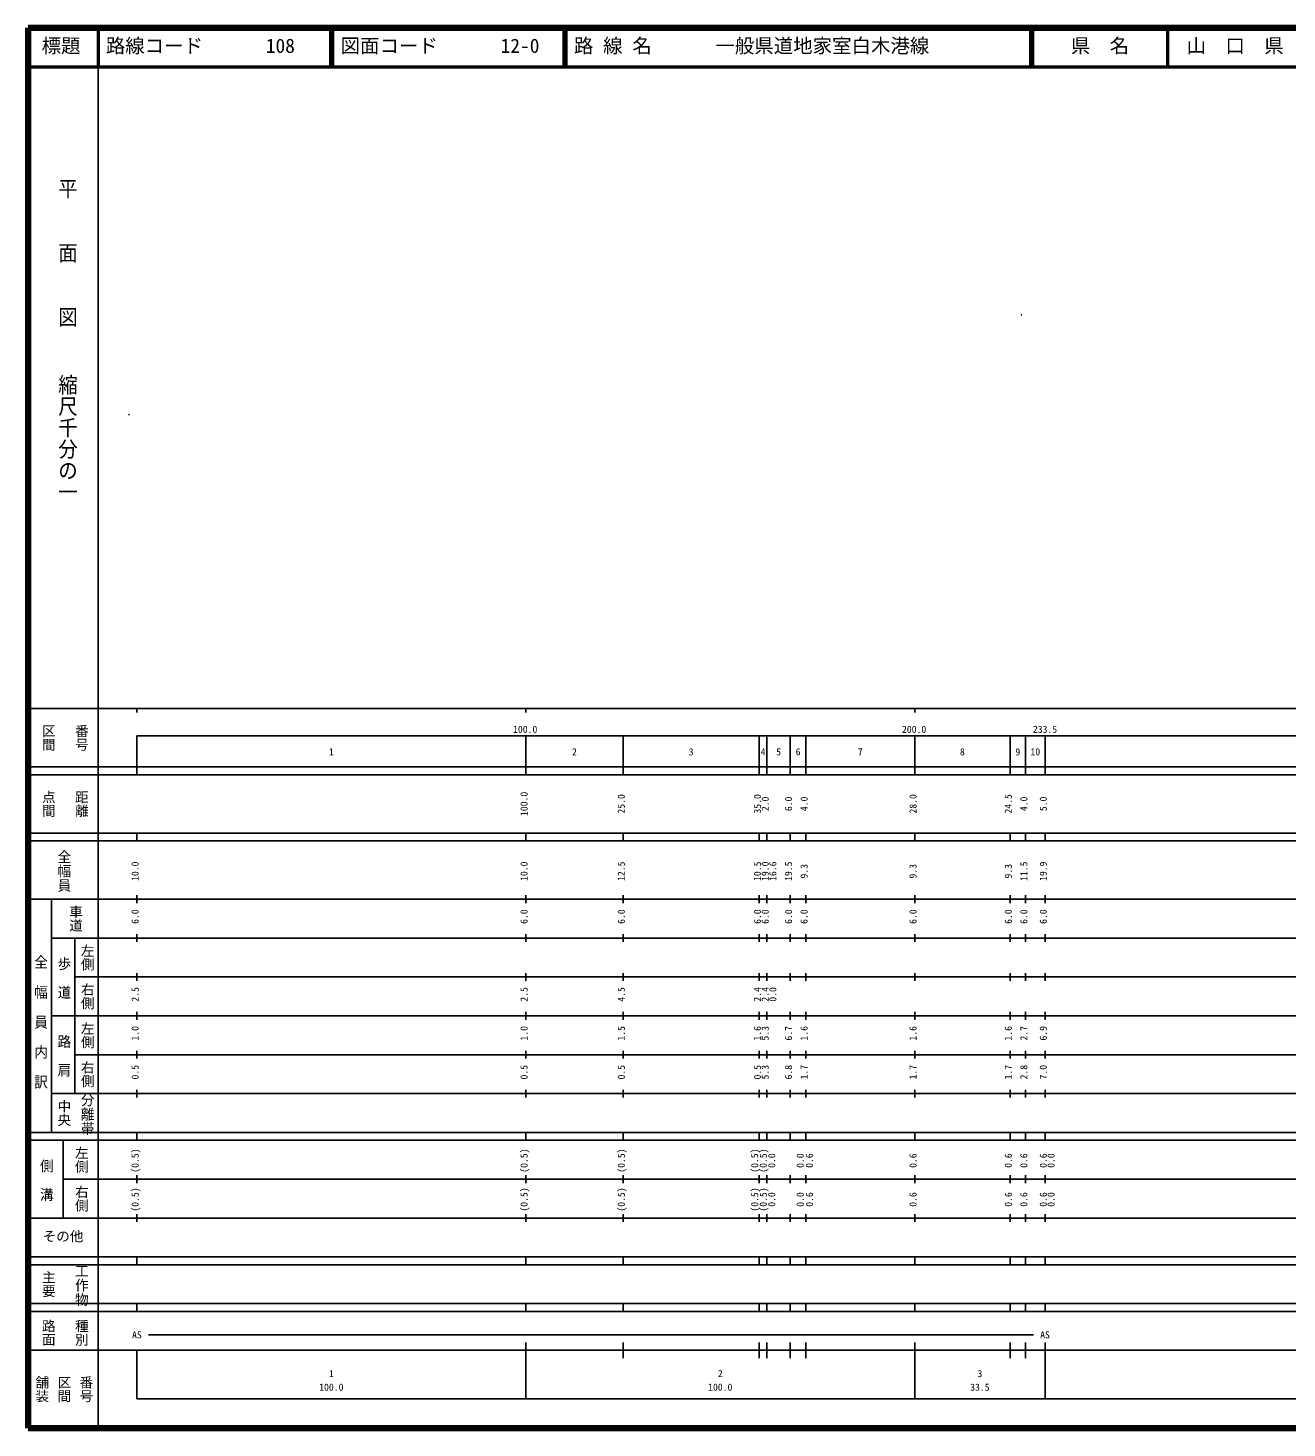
# Model space of a CAD drawing. Units: millimetres on the paper, with parts at other scales. Extents: x 40 to 680, y 20 to 380.
# Drawn here: x 40 to 363.7, y 20 to 380 of the extents above; entities that cross this region are included whole.
import ezdxf
from ezdxf.enums import TextEntityAlignment as Align

# ---------------------------------------------------------------- set-up
doc = ezdxf.new("R2010")
doc.units = ezdxf.units.MM
for name, color, linetype, lineweight in [('M-OTRS', 6, 'Continuous', 25), ('M-TTL', 2, 'Continuous', 140), ('M-TTL-BAND', 7, 'Continuous', 25), ('M-TTL-LINE', 7, 'Continuous', 50)]:
    doc.layers.add(name, color=color, linetype=linetype, lineweight=lineweight)
doc.layers.add('M-TTL-TXT', color=7, linetype='Continuous')
doc.styles.add('@ＭＳ ゴシック', font='')
doc.styles.add('ＭＳ ゴシック', font='')
doc.styles.get('@ＭＳ ゴシック').set_extended_font_data('@MS Gothic')
doc.styles.get('ＭＳ ゴシック').set_extended_font_data('MS Gothic')

msp = doc.modelspace()

# ---------------------------------------------------------------- linework, layer by layer
at = {"layer": 'M-OTRS'}
for centre, radius in [((295.444, 306.235), 0.0312), ((295.444, 306.235), 0.025), ((295.444, 306.235), 0.0187), ((295.444, 306.235), 0.0125), ((295.444, 306.235), 0.0062), ((65.964, 280.577), 0.0312), ((65.964, 280.577), 0.025), ((65.964, 280.577), 0.0187), ((65.964, 280.577), 0.0125), ((65.964, 280.577), 0.0062)]:
    msp.add_circle(centre, radius, dxfattribs=at)
at = {"layer": 'M-TTL'}
for p, q in [((40, 380), (40, 20)), ((680, 380), (40, 380)), ((40, 20), (680, 20))]:
    msp.add_line(p, q, dxfattribs=at)
at = {"layer": 'M-TTL-BAND'}
for p, q in [((58, 370), (58, 20)), ((40, 205), (579, 205)), ((68, 205), (68, 204)), ((168, 205), (168, 204)), ((268, 205), (268, 204)), ((68, 198), (579, 198)), ((68, 198), (68, 188)), ((168, 188), (168, 198)), ((193, 188), (193, 198)), ((228, 188), (228, 198)), ((230, 188), (230, 198)), ((236, 188), (236, 198)), ((240, 188), (240, 198)), ((268, 188), (268, 198)), ((292.5, 188), (292.5, 198)), ((296.5, 188), (296.5, 198)), ((301.5, 188), (301.5, 198)), ((40, 190), (579, 190)), ((40, 188), (579, 188)), ((40, 173), (579, 173)), ((68, 171), (68, 173)), ((168, 171), (168, 173)), ((193, 171), (193, 173)), ((228, 171), (228, 173)), ((230, 171), (230, 173)), ((236, 171), (236, 173)), ((240, 171), (240, 173)), ((268, 171), (268, 173)), ((292.5, 171), (292.5, 173)), ((296.5, 171), (296.5, 173)), ((301.5, 171), (301.5, 173)), ((40, 171), (579, 171)), ((40, 156), (579, 156)), ((46, 96), (46, 156)), ((68, 155), (68, 157)), ((168, 155), (168, 157)), ((193, 155), (193, 157)), ((228, 155), (228, 157)), ((230, 155), (230, 157)), ((236, 155), (236, 157)), ((240, 155), (240, 157)), ((268, 155), (268, 157)), ((292.5, 155), (292.5, 157)), ((296.5, 155), (296.5, 157)), ((301.5, 155), (301.5, 157)), ((46, 146), (579, 146)), ((52, 146), (52, 106)), ((68, 145), (68, 147)), ((168, 145), (168, 147)), ((193, 145), (193, 147)), ((228, 145), (228, 147)), ((230, 145), (230, 147)), ((236, 145), (236, 147)), ((240, 145), (240, 147)), ((268, 145), (268, 147)), ((292.5, 145), (292.5, 147)), ((296.5, 145), (296.5, 147)), ((301.5, 145), (301.5, 147)), ((68, 135), (68, 137)), ((168, 135), (168, 137)), ((193, 135), (193, 137)), ((228, 135), (228, 137)), ((230, 135), (230, 137)), ((236, 135), (236, 137)), ((240, 135), (240, 137)), ((268, 135), (268, 137)), ((292.5, 135), (292.5, 137)), ((296.5, 135), (296.5, 137)), ((301.5, 135), (301.5, 137)), ((52, 136), (579, 136)), ((46, 126), (579, 126)), ((68, 125), (68, 127)), ((168, 125), (168, 127)), ((193, 125), (193, 127)), ((228, 125), (228, 127)), ((230, 125), (230, 127)), ((236, 125), (236, 127)), ((240, 125), (240, 127)), ((268, 125), (268, 127)), ((292.5, 125), (292.5, 127)), ((296.5, 125), (296.5, 127)), ((301.5, 125), (301.5, 127)), ((52, 116), (579, 116)), ((68, 115), (68, 117)), ((168, 115), (168, 117)), ((193, 115), (193, 117)), ((228, 115), (228, 117)), ((230, 115), (230, 117)), ((236, 115), (236, 117)), ((240, 115), (240, 117)), ((268, 115), (268, 117)), ((292.5, 115), (292.5, 117)), ((296.5, 115), (296.5, 117)), ((301.5, 115), (301.5, 117)), ((46, 106), (579, 106)), ((68, 105), (68, 107)), ((168, 105), (168, 107)), ((193, 105), (193, 107)), ((228, 105), (228, 107)), ((230, 105), (230, 107)), ((236, 105), (236, 107)), ((240, 105), (240, 107)), ((268, 105), (268, 107)), ((292.5, 105), (292.5, 107)), ((296.5, 105), (296.5, 107)), ((301.5, 105), (301.5, 107)), ((40, 96), (579, 96)), ((40, 94), (579, 94)), ((49, 94), (49, 74)), ((68, 94), (68, 96)), ((168, 94), (168, 96)), ((193, 94), (193, 96)), ((228, 94), (228, 96)), ((230, 94), (230, 96)), ((236, 94), (236, 96)), ((240, 94), (240, 96)), ((268, 94), (268, 96)), ((292.5, 94), (292.5, 96)), ((296.5, 94), (296.5, 96)), ((301.5, 94), (301.5, 96)), ((68, 83), (68, 85)), ((168, 83), (168, 85)), ((193, 83), (193, 85)), ((228, 83), (228, 85)), ((230, 83), (230, 85)), ((236, 83), (236, 85)), ((240, 83), (240, 85)), ((268, 83), (268, 85)), ((292.5, 83), (292.5, 85)), ((296.5, 83), (296.5, 85)), ((301.5, 83), (301.5, 85)), ((307.129, 84), (579, 84)), ((40, 74), (579, 74)), ((68, 73), (68, 75)), ((168, 73), (168, 75)), ((193, 73), (193, 75)), ((228, 73), (228, 75)), ((230, 73), (230, 75)), ((236, 73), (236, 75)), ((240, 73), (240, 75)), ((268, 73), (268, 75)), ((292.5, 73), (292.5, 75)), ((296.5, 73), (296.5, 75)), ((301.5, 74.794), (301.5, 75)), ((301.5, 73), (301.5, 74.794)), ((40, 64), (579, 64)), ((40, 62), (579, 62)), ((68, 62), (68, 64)), ((168, 62), (168, 64)), ((193, 62), (193, 64)), ((228, 62), (228, 64)), ((230, 62), (230, 64)), ((236, 62), (236, 64)), ((240, 62), (240, 64)), ((268, 62), (268, 64)), ((292.5, 62), (292.5, 64)), ((296.5, 62), (296.5, 64)), ((301.5, 62), (301.5, 64)), ((40, 52), (579, 52)), ((68, 50), (68, 52)), ((168, 50), (168, 52)), ((193, 50), (193, 52)), ((228, 50), (228, 52)), ((230, 50), (230, 52)), ((236, 50), (236, 52)), ((240, 50), (240, 52)), ((268, 50), (268, 52)), ((292.5, 50), (292.5, 52)), ((296.5, 50), (296.5, 52)), ((301.5, 50), (301.5, 52)), ((40, 50), (579, 50)), ((71, 44), (298.5, 44)), ((40, 40), (579, 40)), ((68, 40), (68, 27.5)), ((168, 27.5), (168, 42)), ((193, 38), (193, 42)), ((228, 38), (228, 42)), ((230, 38), (230, 42)), ((236, 38), (236, 42)), ((240, 38), (240, 42)), ((268, 27.5), (268, 42)), ((292.5, 38), (292.5, 42)), ((296.5, 38), (296.5, 42)), ((301.5, 27.5), (301.5, 42)), ((68, 27.5), (579, 27.5))]:
    msp.add_line(p, q, dxfattribs=at)
msp.add_lwpolyline([(49, 84), (300.002, 84), (307.129, 84)], dxfattribs=at)
at = {"layer": 'M-TTL-LINE'}
for p, q in [((58, 380), (58, 370)), ((117.75, 380), (117.75, 370)), ((118.25, 380), (118.25, 370)), ((177.75, 380), (177.75, 370)), ((178.25, 380), (178.25, 370)), ((297.75, 380), (297.75, 370)), ((298.25, 380), (298.25, 370)), ((333, 380), (333, 370)), ((40, 370), (680, 370))]:
    msp.add_line(p, q, dxfattribs=at)

# ---------------------------------------------------------------- texts
at = {"layer": 'M-TTL-BAND', "style": '@ＭＳ ゴシック'}
for s, height, width, p in [('平\u3000\u3000面\u3000\u3000図', 3.666, 1.1, (47.277, 341.475)), ('縮尺千分の一', 3.666, 1.1, (47.277, 291.03)), ('全幅員', 2.566, 1.05, (47.25, 168.75)), ('全\u3000幅\u3000員\u3000内\u3000訳', 2.566, 1.1, (41.25, 141.75)), ('歩\u3000道', 2.566, 1.05, (47.25, 141.25)), ('路\u3000肩', 2.566, 1.05, (47.25, 121.25)), ('分離帯', 2.566, 1.05, (53.25, 106.25)), ('側\u3000溝', 2.566, 1.05, (42.75, 89.25)), ('工作物', 2.566, 1.05, (51.75, 62.25))]:
    msp.add_text(s, height=height, rotation=270, dxfattribs=dict(at, width=width)).set_placement(p, align=Align.BOTTOM_LEFT)
at = {"layer": 'M-TTL-BAND'}
for s, height, rotation, style, p in [('区間', 2.566, 270, '@ＭＳ ゴシック', (43.25, 201)), ('番号', 2.566, 270, '@ＭＳ ゴシック', (51.75, 201)), ('点間', 2.566, 270, '@ＭＳ ゴシック', (43.25, 184)), ('距離', 2.566, 270, '@ＭＳ ゴシック', (51.75, 184)), ('100.0', 1.833, 90, 'ＭＳ ゴシック', (169, 177.375)), ('25.0', 1.833, 90, 'ＭＳ ゴシック', (194, 178)), ('35.0', 1.833, 90, 'ＭＳ ゴシック', (229, 178)), ('2.0', 1.833, 90, 'ＭＳ ゴシック', (231, 178.625)), ('6.0', 1.833, 90, 'ＭＳ ゴシック', (237, 178.625)), ('4.0', 1.833, 90, 'ＭＳ ゴシック', (241, 178.625)), ('28.0', 1.833, 90, 'ＭＳ ゴシック', (269, 178)), ('24.5', 1.833, 90, 'ＭＳ ゴシック', (293.5, 178)), ('4.0', 1.833, 90, 'ＭＳ ゴシック', (297.5, 178.625)), ('5.0', 1.833, 90, 'ＭＳ ゴシック', (302.5, 178.625)), ('10.0', 1.833, 90, 'ＭＳ ゴシック', (69, 160.674)), ('10.0', 1.833, 90, 'ＭＳ ゴシック', (169, 160.674)), ('12.5', 1.833, 90, 'ＭＳ ゴシック', (194, 160.674)), ('10.5', 1.833, 90, 'ＭＳ ゴシック', (229, 160.674)), ('19.0', 1.833, 90, 'ＭＳ ゴシック', (231, 160.674)), ('16.6', 1.833, 90, 'ＭＳ ゴシック', (232.97, 160.674)), ('19.5', 1.833, 90, 'ＭＳ ゴシック', (237, 160.674)), ('9.3', 1.833, 90, 'ＭＳ ゴシック', (241, 161.299)), ('9.3', 1.833, 90, 'ＭＳ ゴシック', (269, 161.299)), ('9.3', 1.833, 90, 'ＭＳ ゴシック', (293.5, 161.299)), ('11.5', 1.833, 90, 'ＭＳ ゴシック', (297.5, 160.674)), ('19.9', 1.833, 90, 'ＭＳ ゴシック', (302.5, 160.674)), ('車道', 2.566, 270, '@ＭＳ ゴシック', (50.25, 154.5)), ('6.0', 1.833, 90, 'ＭＳ ゴシック', (69, 149.625)), ('6.0', 1.833, 90, 'ＭＳ ゴシック', (169, 149.625)), ('6.0', 1.833, 90, 'ＭＳ ゴシック', (194, 149.625)), ('6.0', 1.833, 90, 'ＭＳ ゴシック', (229, 149.625)), ('6.0', 1.833, 90, 'ＭＳ ゴシック', (231, 149.625)), ('6.0', 1.833, 90, 'ＭＳ ゴシック', (237, 149.625)), ('6.0', 1.833, 90, 'ＭＳ ゴシック', (241, 149.625)), ('6.0', 1.833, 90, 'ＭＳ ゴシック', (269, 149.625)), ('6.0', 1.833, 90, 'ＭＳ ゴシック', (293.5, 149.625)), ('6.0', 1.833, 90, 'ＭＳ ゴシック', (297.5, 149.625)), ('6.0', 1.833, 90, 'ＭＳ ゴシック', (302.5, 149.625)), ('左側', 2.566, 270, '@ＭＳ ゴシック', (53.25, 144.5)), ('右側', 2.566, 270, '@ＭＳ ゴシック', (53.25, 134.5)), ('2.5', 1.833, 90, 'ＭＳ ゴシック', (69, 129.625)), ('2.5', 1.833, 90, 'ＭＳ ゴシック', (169, 129.625)), ('4.5', 1.833, 90, 'ＭＳ ゴシック', (194, 129.625)), ('2.4', 1.833, 90, 'ＭＳ ゴシック', (229, 129.625)), ('2.4', 1.833, 90, 'ＭＳ ゴシック', (231, 129.625)), ('0.0', 1.833, 90, 'ＭＳ ゴシック', (232.97, 129.625)), ('左側', 2.566, 270, '@ＭＳ ゴシック', (53.25, 124.5)), ('1.0', 1.833, 90, 'ＭＳ ゴシック', (69, 119.625)), ('1.0', 1.833, 90, 'ＭＳ ゴシック', (169, 119.625)), ('1.5', 1.833, 90, 'ＭＳ ゴシック', (194, 119.625)), ('1.6', 1.833, 90, 'ＭＳ ゴシック', (229, 119.625)), ('5.3', 1.833, 90, 'ＭＳ ゴシック', (231, 119.625)), ('6.7', 1.833, 90, 'ＭＳ ゴシック', (237, 119.625)), ('1.6', 1.833, 90, 'ＭＳ ゴシック', (241, 119.625)), ('1.6', 1.833, 90, 'ＭＳ ゴシック', (269, 119.625)), ('1.6', 1.833, 90, 'ＭＳ ゴシック', (293.5, 119.625)), ('2.7', 1.833, 90, 'ＭＳ ゴシック', (297.5, 119.625)), ('6.9', 1.833, 90, 'ＭＳ ゴシック', (302.5, 119.625)), ('右側', 2.566, 270, '@ＭＳ ゴシック', (53.25, 114.5)), ('0.5', 1.833, 90, 'ＭＳ ゴシック', (69, 109.625)), ('0.5', 1.833, 90, 'ＭＳ ゴシック', (169, 109.625)), ('0.5', 1.833, 90, 'ＭＳ ゴシック', (194, 109.625)), ('0.5', 1.833, 90, 'ＭＳ ゴシック', (229, 109.625)), ('5.3', 1.833, 90, 'ＭＳ ゴシック', (231, 109.625)), ('6.8', 1.833, 90, 'ＭＳ ゴシック', (237, 109.625)), ('1.7', 1.833, 90, 'ＭＳ ゴシック', (241, 109.625)), ('1.7', 1.833, 90, 'ＭＳ ゴシック', (269, 109.625)), ('1.7', 1.833, 90, 'ＭＳ ゴシック', (293.5, 109.625)), ('2.8', 1.833, 90, 'ＭＳ ゴシック', (297.5, 109.625)), ('7.0', 1.833, 90, 'ＭＳ ゴシック', (302.5, 109.625)), ('中央', 2.566, 270, '@ＭＳ ゴシック', (47.25, 104.5)), ('左側', 2.566, 270, '@ＭＳ ゴシック', (51.75, 92.5)), ('(0.5)', 1.833, 90, 'ＭＳ ゴシック', (69, 85.639)), ('(0.5)', 1.833, 90, 'ＭＳ ゴシック', (169, 85.639)), ('(0.5)', 1.833, 90, 'ＭＳ ゴシック', (194, 85.639)), ('(0.5)', 1.833, 90, 'ＭＳ ゴシック', (228.3, 85.639)), ('(0.5)', 1.833, 90, 'ＭＳ ゴシック', (230.5, 85.639)), ('0.0', 1.833, 90, 'ＭＳ ゴシック', (232.67, 86.889)), ('0.0', 1.833, 90, 'ＭＳ ゴシック', (240, 86.889)), ('0.6', 1.833, 90, 'ＭＳ ゴシック', (242.37, 86.889)), ('0.6', 1.833, 90, 'ＭＳ ゴシック', (269, 86.889)), ('0.6', 1.833, 90, 'ＭＳ ゴシック', (293.5, 86.889)), ('0.6', 1.833, 90, 'ＭＳ ゴシック', (297.5, 86.889)), ('0.6', 1.833, 90, 'ＭＳ ゴシック', (302.5, 86.889)), ('0.0', 1.833, 90, 'ＭＳ ゴシック', (304.5, 86.889)), ('右側', 2.566, 270, '@ＭＳ ゴシック', (51.75, 82.5)), ('(0.5)', 1.833, 90, 'ＭＳ ゴシック', (69, 75.639)), ('(0.5)', 1.833, 90, 'ＭＳ ゴシック', (169, 75.639)), ('(0.5)', 1.833, 90, 'ＭＳ ゴシック', (194, 75.639)), ('(0.5)', 1.833, 90, 'ＭＳ ゴシック', (228.3, 75.639)), ('(0.5)', 1.833, 90, 'ＭＳ ゴシック', (230.5, 75.639)), ('0.0', 1.833, 90, 'ＭＳ ゴシック', (232.67, 76.889)), ('0.0', 1.833, 90, 'ＭＳ ゴシック', (240, 76.889)), ('0.6', 1.833, 90, 'ＭＳ ゴシック', (242.37, 76.889)), ('0.6', 1.833, 90, 'ＭＳ ゴシック', (269, 76.889)), ('0.6', 1.833, 90, 'ＭＳ ゴシック', (293.5, 76.889)), ('0.6', 1.833, 90, 'ＭＳ ゴシック', (297.5, 76.889)), ('0.6', 1.833, 90, 'ＭＳ ゴシック', (302.5, 76.889)), ('0.0', 1.833, 90, 'ＭＳ ゴシック', (304.5, 76.889)), ('主要', 2.566, 270, '@ＭＳ ゴシック', (43.25, 60.5)), ('路面', 2.566, 270, '@ＭＳ ゴシック', (43.25, 48)), ('種別', 2.566, 270, '@ＭＳ ゴシック', (51.75, 48)), ('舗装', 2.566, 270, '@ＭＳ ゴシック', (41.583, 33.5)), ('区間', 2.566, 270, '@ＭＳ ゴシック', (47.25, 33.5)), ('番号', 2.566, 270, '@ＭＳ ゴシック', (52.917, 33.5))]:
    msp.add_text(s, height=height, rotation=rotation, dxfattribs=dict(at, style=style)).set_placement(p, align=Align.BOTTOM_LEFT)
at = {"layer": 'M-TTL-BAND', "style": 'ＭＳ ゴシック'}
for s, height, p in [('100.0', 1.833, (164.719, 198.195)), ('200.0', 1.833, (264.719, 198.195)), ('233.5', 1.833, (298.375, 198.195)), ('1', 1.833, (117.375, 192.405)), ('2', 1.833, (179.875, 192.405)), ('3', 1.833, (209.875, 192.405)), ('4', 1.833, (228.375, 192.405)), ('5', 1.833, (232.375, 192.405)), ('6', 1.833, (237.375, 192.405)), ('7', 1.833, (253.375, 192.405)), ('8', 1.833, (279.625, 192.405)), ('9', 1.833, (293.875, 192.405)), ('10', 1.833, (297.75, 192.405)), ('その他', 2.566, (43.75, 67.25)), ('AS', 1.833, (66.75, 42.5)), ('AS', 1.833, (300.25, 42.5)), ('1', 1.833, (117.375, 32.523)), ('2', 1.833, (217.375, 32.523)), ('3', 1.833, (284.125, 32.523)), ('100.0', 1.833, (114.875, 29.033)), ('100.0', 1.833, (214.875, 29.033)), ('33.5', 1.833, (282.25, 29.033))]:
    msp.add_text(s, height=height, dxfattribs=at).set_placement(p, align=Align.BOTTOM_LEFT)
at = {"layer": 'M-TTL-TXT', "style": 'ＭＳ ゴシック'}
for s, p in [('標題', (43.5, 372.5)), ('路線コード', (60, 372.5)), ('108', (101.142, 372.5)), ('図面コード', (120.38, 372.5)), ('12-0', (161.521, 372.5)), ('路 線 名', (180.38, 372.5)), ('一般県道地家室白木港線', (216.734, 372.5)), ('県\u3000名', (308.125, 372.5)), ('山\u3000口\u3000県', (337.875, 372.5))]:
    msp.add_text(s, height=3.666, dxfattribs=at).set_placement(p, align=Align.BOTTOM_LEFT)

doc.saveas('drawing.dxf')
